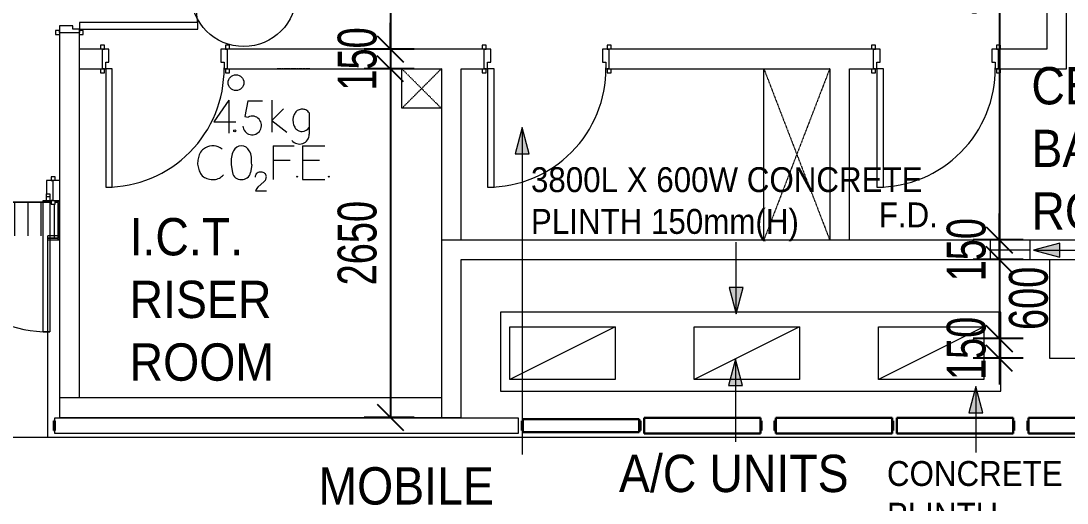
# Model space of a CAD drawing. Header units: millimetres. Extents: x 12827 to 178996, y -27589 to 73652.
# Drawn here: x 78545 to 86493, y 7207 to 10872 of the extents above; entities that cross this region are included whole.
import ezdxf

# ---------------------------------------------------------------- set-up
doc = ezdxf.new("R2010")
doc.units = ezdxf.units.MM
doc.linetypes.add('Car Lift Hidden', pattern=[1.6, 0.8, -0.8])
doc.linetypes.add('Dash', pattern=[6, 3, -3])
for name, color, linetype, lineweight in [('A-ANNO-DIMS', 211, 'Continuous', 5), ('A-ANNO-NOTE', 131, 'Continuous', 25), ('A-DETL', 90, 'Continuous', 9), ('A-DETL-GENF', 92, 'Continuous', 20), ('A-DETL-HDLN', 90, 'Dash', 9), ('A-DETL-THIN', 151, 'Continuous', 9), ('A-DOOR', 31, 'Continuous', 20), ('A-DOOR-FRAM', 31, 'Continuous', 30), ('A-FLOR', 192, 'Continuous', 9), ('A-GLAZ-CWMG', 51, 'Continuous', 20), ('A-WALL', 113, 'Continuous', 20), ('G-ANNO-TEXT', 231, 'Continuous', 5), ('Q-CASE', 31, 'Continuous', 20)]:
    doc.layers.add(name, color=color, linetype=linetype, lineweight=lineweight)
doc.styles.add('Arial_2', font='arial.ttf', dxfattribs={"width": 0.7, "height": 295.05988})
doc.styles.add('Swis721 BT', font='swiss.ttf', dxfattribs={"width": 0.9, "height": 189.214176})
doc.styles.add('Swis721 BT_1', font='swiss.ttf', dxfattribs={"width": 0.89, "height": 283.821263})
doc.styles.add('Swis721 BT_5', font='swiss.ttf', dxfattribs={"height": 1.135285})
doc.dimstyles.new('Linear_-_1_5mm_Arial', dxfattribs={"dimscale": 304.8, "dimtxt": 300, "dimasz": 0.656168, "dimexe": 0.656168, "dimexo": 0.0625, "dimgap": 0.328084, "dimtad": 1, "dimdec": 0, "dimzin": 0, "dimdsep": 46, "dimtxsty": 'Arial_2', "dimblk1": 'OBLIQUE', "dimblk2": 'OBLIQUE', "dimsah": 1, "dimcen": 0.09, "dimadec": 0, "dimazin": 0, "dimtfac": 1, "dimtdec": 4, "dimtix": 1, "dimtmove": 0, "dimatfit": 3, "dimfxl": 0.656168, "dimfxlon": 1, "dimtvp": 1, "dimtolj": 1, "dimtzin": 0, "dimarcsym": 2})
doc.dimstyles.new('Linear_-_1_5mm_Arial_1', dxfattribs={"dimscale": 304.8, "dimtxt": 300, "dimasz": 0.656168, "dimexe": 0.656168, "dimexo": 0.0625, "dimgap": 0.328084, "dimtad": 1, "dimdec": 0, "dimzin": 0, "dimdsep": 46, "dimtxsty": 'Arial_2', "dimblk1": 'OBLIQUE', "dimblk2": 'OBLIQUE', "dimsah": 1, "dimcen": 0.09, "dimadec": 0, "dimazin": 0, "dimtfac": 1, "dimtdec": 4, "dimtix": 1, "dimtmove": 2, "dimatfit": 3, "dimfxl": 0.656168, "dimfxlon": 1, "dimtvp": 1, "dimtolj": 1, "dimtzin": 0, "dimarcsym": 2})

# ---------------------------------------------------------------- blocks, each defined once
blk = doc.blocks.new('DLN-Double Door__X03_ - _M50y_2000 x 2200 _WH_-16954919-Copy of 1_F')
at = {"layer": 'A-DOOR', "lineweight": 15}
for p, q in [((-950, -75), (-1000, -75)), ((-1000, -75), (-1000, -1075)), ((-950, -1075), (-950, -75)), ((950, -75), (1000, -75)), ((950, -1075), (950, -75)), ((1000, -75), (1000, -1075)), ((-1000, -1075), (-950, -1075)), ((1000, -1075), (950, -1075))]:
    blk.add_line(p, q, dxfattribs=at)
for centre, start, end in [((-1000, -75), 270, 0.5), ((1000, -75), 179.5, 270)]:
    blk.add_arc(centre, 1000, start, end, dxfattribs=at)
at = {"layer": 'A-DOOR-FRAM', "lineweight": 15}
for p, q in [((-1010, 105), (-1040, 105)), ((-1040, 105), (-1040, 75)), ((-1010, 75), (-1010, 105)), ((1040, 105), (1010, 105)), ((1010, 105), (1010, 75)), ((1040, 75), (1040, 105)), ((-1025, 75), (-1010, 75)), ((-975, 75), (-1025, 75)), ((-975, -25), (-975, 75)), ((975, 75), (975, -25)), ((1025, 75), (975, 75)), ((1010, 75), (1025, 75)), ((-1040, -75), (-1040, -105)), ((-1010, -75), (-1025, -75)), ((-1025, -75), (-1000, -75)), ((-1010, -105), (-1010, -75)), ((-1000, -75), (-1000, -25)), ((-1000, -25), (-975, -25)), ((975, -25), (1000, -25)), ((1000, -25), (1000, -75)), ((1000, -75), (1025, -75)), ((1025, -75), (1010, -75)), ((1010, -75), (1010, -105)), ((1040, -105), (1040, -75)), ((-1040, -105), (-1010, -105)), ((1010, -105), (1040, -105))]:
    blk.add_line(p, q, dxfattribs=at)
blk = doc.blocks.new('DLN-Single Door__X01_ - _M05x_ 900 x 2000 _WH_-16935532-Copy of 1_F')
at = {"layer": 'A-DOOR', "lineweight": 15}
for p, q in [((-460, 105), (-490, 105)), ((-490, 105), (-490, 75)), ((-460, 75), (-460, 105)), ((490, 105), (460, 105)), ((460, 105), (460, 75)), ((490, 75), (490, 105)), ((-475, 75), (-460, 75)), ((460, 75), (475, 75)), ((-490, -75), (-490, -105)), ((-460, -75), (-475, -75)), ((-460, -105), (-460, -75)), ((-400, -75), (-450, -75)), ((-450, -75), (-450, -975)), ((-400, -975), (-400, -75)), ((475, -75), (460, -75)), ((460, -75), (460, -105)), ((490, -105), (490, -75)), ((-490, -105), (-460, -105)), ((460, -105), (490, -105)), ((-450, -975), (-400, -975))]:
    blk.add_line(p, q, dxfattribs=at)
blk.add_arc((-450, -75), 900, 270, 0.5, dxfattribs=at)
at = {"layer": 'A-DOOR-FRAM', "lineweight": 15}
for p, q in [((-425, 75), (-475, 75)), ((-425, -25), (-425, 75)), ((425, 75), (425, -25)), ((475, 75), (425, 75)), ((-475, -75), (-450, -75)), ((-450, -75), (-450, -25)), ((-450, -25), (-425, -25)), ((425, -25), (450, -25)), ((450, -25), (450, -75)), ((450, -75), (475, -75))]:
    blk.add_line(p, q, dxfattribs=at)
blk = doc.blocks.new('DLN-Single Door__X01_ - _M02_ 900 x 2450 _WH_-16935533-Copy of 1_F')
at = {"layer": 'A-DOOR', "lineweight": 15}
for p, q in [((-460, 105), (-490, 105)), ((-490, 105), (-490, 75)), ((-460, 75), (-460, 105)), ((490, 105), (460, 105)), ((460, 105), (460, 75)), ((490, 75), (490, 105)), ((-475, 75), (-460, 75)), ((460, 75), (475, 75)), ((-490, -75), (-490, -105)), ((-460, -75), (-475, -75)), ((-460, -105), (-460, -75)), ((-400, -75), (-450, -75)), ((-450, -75), (-450, -975)), ((-400, -975), (-400, -75)), ((475, -75), (460, -75)), ((460, -75), (460, -105)), ((490, -105), (490, -75)), ((-490, -105), (-460, -105)), ((460, -105), (490, -105)), ((-450, -975), (-400, -975))]:
    blk.add_line(p, q, dxfattribs=at)
blk.add_arc((-450, -75), 900, 270, 0.5, dxfattribs=at)
at = {"layer": 'A-DOOR-FRAM', "lineweight": 15}
for p, q in [((-425, 75), (-475, 75)), ((-425, -25), (-425, 75)), ((425, 75), (425, -25)), ((475, 75), (425, 75)), ((-475, -75), (-450, -75)), ((-450, -75), (-450, -25)), ((-450, -25), (-425, -25)), ((425, -25), (450, -25)), ((450, -25), (450, -75)), ((450, -75), (475, -75))]:
    blk.add_line(p, q, dxfattribs=at)
blk = doc.blocks.new('DLN-Surface Channel-S1 - 300x150 _WD_-5123930-Copy of 1_F')
at = {"layer": 'Q-CASE', "lineweight": 9}
h = blk.add_hatch(dxfattribs=at)
h.set_pattern_fill('FP_6', color=256, style=0, pattern_type=2)
h.set_pattern_definition([(270, (0, 609.6), (100, 6e-15), [])])
h.paths.add_polyline_path([(1065, -135), (1065, 135), (1040, 135), (1040, 120), (1010, 120), (1010, 135), (-1010, 135), (-1010, 120), (-1040, 120), (-1040, 135), (-1065, 135), (-1065, -135), (-985, -135), (-985, -120), (985, -120), (985, -135)], flags=0)
at = {"layer": 'Q-CASE'}
for p, q in [((-1065, 150), (-1065, -150)), ((-1065, 140), (-1065, 150)), ((-1065, 140), (-1040, 140)), ((-1065, -135), (-1065, 135)), ((-1040, 135), (-1065, 135)), ((-1010, 140), (1010, 140)), ((1010, 135), (-1010, 135)), ((-1000, 150), (-975, 150)), ((975, 150), (1000, 150)), ((1040, 140), (1065, 140)), ((1065, 135), (1040, 135)), ((1065, -150), (1065, 150)), ((1065, 150), (1065, 140)), ((1065, 135), (1065, -135)), ((-1075, -150), (-1065, -150)), ((-1065, -135), (-985, -135)), ((-1065, -150), (-1065, -140)), ((-985, -140), (-1065, -140)), ((-1065, -150), (-985, -150)), ((985, -135), (1065, -135)), ((1065, -140), (985, -140)), ((985, -150), (1065, -150)), ((1065, -140), (1065, -150)), ((1065, -150), (1075, -150))]:
    blk.add_line(p, q, dxfattribs=at)
blk = doc.blocks.new('Rectangular Mullion - DLN_8 x 75mm _WD_-5194560-Copy of 1_F')
at = {"layer": 'A-GLAZ-CWMG', "lineweight": 30}
for p, q in [((0, 37.5), (-8, 37.5)), ((-8, 37.5), (-8, -37.5)), ((0, 37.5), (0, -37.5)), ((-8, -37.5), (0, -37.5))]:
    blk.add_line(p, q, dxfattribs=at)
blk = doc.blocks.new('Rectangular Mullion - DLN_40 x 120mm _WD_-16830536-Copy of 1_F')
at = {"layer": 'A-GLAZ-CWMG'}
for p, q in [((78802.3, 7832.5), (78802.3, 7855)), ((78802.3, 7855), (82323.3, 7855)), ((82323.3, 7855), (82323.3, 7735)), ((78802.3, 7735), (78802.3, 7757.5)), ((82323.3, 7735), (78802.3, 7735))]:
    blk.add_line(p, q, dxfattribs=at)
blk = doc.blocks.new('Rectangular Mullion - DLN_40 x 100mm _WD_-11780857-Copy of 1_F')
at = {"layer": 'A-GLAZ-CWMG', "lineweight": 30}
for p, q in [((82359.3, 7845), (82359.3, 7745)), ((82359.3, 7845), (83243.3, 7845)), ((83243.3, 7745), (83243.3, 7845)), ((82359.3, 7745), (83243.3, 7745))]:
    blk.add_line(p, q, dxfattribs=at)
blk = doc.blocks.new('Rectangular Mullion - DLN_8 x 75mm _WD_-5153721-Copy of 1_F')
at = {"layer": 'A-GLAZ-CWMG', "lineweight": 30}
for p, q in [((0, 37.5), (-8, 37.5)), ((-8, 37.5), (-8, -37.5)), ((0, 37.5), (0, -37.5)), ((-8, -37.5), (0, -37.5))]:
    blk.add_line(p, q, dxfattribs=at)
blk = doc.blocks.new('Rectangular Mullion - DLN_8 x 75mm _WD_-5153724-Copy of 1_F')
at = {"layer": 'A-GLAZ-CWMG', "lineweight": 30}
for p, q in [((0, 37.5), (-8, 37.5)), ((-8, 37.5), (-8, -37.5)), ((0, 37.5), (0, -37.5)), ((-8, -37.5), (0, -37.5))]:
    blk.add_line(p, q, dxfattribs=at)
blk = doc.blocks.new('Rectangular Mullion - DLN_40 x 120mm _WD_-12433719-Copy of 1_F')
at = {"layer": 'A-GLAZ-CWMG', "lineweight": 30}
for p, q in [((83279.3, 7855), (83279.3, 7735)), ((83279.3, 7855), (84163.3, 7855)), ((84163.3, 7735), (84163.3, 7855)), ((83279.3, 7735), (84163.3, 7735))]:
    blk.add_line(p, q, dxfattribs=at)
blk = doc.blocks.new('DLN_2D- CO2F_E - COFE-19082815-Copy of 1_F')
at = {"layer": 'A-DETL-GENF'}
for p, q in [((-195.2, -140.8), (-309.6, -304.2)), ((-195.2, -140.8), (-195.2, -390.1)), ((-50.3, -144.3), (-73.4, -263.1)), ((-50.3, -144.3), (61.4, -144.3)), ((132.6, -139.5), (132.6, -383.7)), ((132.6, -295.3), (220.8, -207.1)), ((416, -237.4), (416, -399.6)), ((-309.6, -304.2), (-140.9, -304.2)), ((-73.4, -263.1), (-47.2, -268.2)), ((132.6, -295.3), (245.8, -383.7)), ((141.1, -487.8), (301.1, -487.8)), ((141.1, -487.8), (141.1, -742.6)), ((364.3, -487.8), (534.3, -487.8)), ((364.3, -487.8), (364.3, -742.6)), ((-177.2, -631.4), (-167.8, -690.6)), ((-21.1, -631.4), (-30.5, -690.6)), ((141.1, -596.9), (271.1, -596.9)), ((364.3, -596.9), (494.3, -596.9)), ((29.5, -798.2), (71.3, -761.1)), ((364.3, -742.6), (534.3, -742.6)), ((8.8, -828.4), (92.5, -828.4))]:
    blk.add_line(p, q, dxfattribs=at)
for centre, radius in [((-140, -6.8), 60), ((-150.1, -373.6), 7.48), ((324.9, -721.5), 3), ((565.2, -721.5), 3)]:
    blk.add_circle(centre, radius, dxfattribs=at)
for centre, radius, start, end in [((407, -299.8), 116.4, 146.78096, 161.21904), ((361, -269.7), 61.4, 118.48629, 146.78096), ((361, -269.7), 61.4, 87.51371, 118.48629), ((360.5, -281.4), 73.2, 66.48629, 87.51371), ((366.8, -267), 57.4, 31.04971, 66.48629), ((-17.1, -332.2), 70.7, 183.80464, 115.19545), ((372.9, -288.2), 80.3, 161.21904, 180.78096), ((475.1, -286.8), 182.6, 180.78096, 189.21904), ((379, -302.4), 85.2, 189.21904, 210.78096), ((361.1, -313.1), 64.4, 210.78096, 239.21904), ((361.1, -313.1), 64.4, 239.21904, 271.05494), ((361.1, -313.1), 64.4, 271.05494, 328.58528), ((342.2, -399.6), 73.8, 218.39588, 0), ((-325.8, -591.2), 100.5, 139.33925, 165.24102), ((-325.8, -591.2), 100.5, 117.37935, 139.33925), ((-312.2, -621.3), 133.5, 87.65446, 116.60469), ((-310.8, -586.7), 98.9, 49.34871, 87.65446), ((-75.9, -579.7), 99.2, 146.40311, 175.59689), ((-101.2, -550.5), 62.8, 88.11543, 155.88457), ((-97.1, -550.5), 62.8, 24.11543, 91.88457), ((-122.4, -579.7), 99.2, 4.40311, 33.59689), ((-320, -619.4), 111.7, 173.06555, 194.73669), ((-131.1, -644), 302.2, 164.9644, 172.75573), ((654.9, -636), 832.2, 175.59689, 179.68031), ((-853.2, -636), 832.2, 0.31969, 4.40311), ((-31.8, -540.3), 410.6, 195.18247, 200.77345), ((-344.1, -659), 76.5, 200.57876, 234.83568), ((-312.2, -643.5), 99.8, 297.09208, 320.30909), ((-106.5, -680.9), 62.1, 189, 276.80189), ((-91.8, -680.9), 62.1, 263.19811, 351), ((44, -726), 39.4, 141.01687, 178.98313), ((44, -726), 39.4, 112.86606, 141.01687), ((44, -726), 39.4, 90.38089, 112.86606), ((50.1, -730.1), 44, 77.71764, 98.28236), ((49.2, -734.4), 48.4, 58.28236, 77.71764), ((59.1, -718.4), 29.6, 35.71764, 58.28236), ((48.1, -726.3), 43.1, 18.28236, 35.71764), ((62.5, -721.5), 28, 357.71764, 18.28236), ((-320.4, -623.5), 119.2, 235.33778, 254.66222), ((-315, -602.8), 140.6, 254.7908, 273.2092), ((-312.2, -643.5), 99.8, 272.90792, 297.09208), ((12.3, -699.9), 84.9, 313.95514, 330.04486), ((-22.2, -698.1), 116.8, 337.7231, 342.2769), ((60.8, -724.6), 29.7, 342.2769, 3.7231), ((135.2, -889.5), 140.4, 145.81368, 154.18632), ((85.5, -855.7), 80.3, 134.18632, 145.81368)]:
    blk.add_arc(centre, radius, start, end, dxfattribs=at)
blk = doc.blocks.new('_Oblique')
at = {"color": 0, "linetype": 'ByBlock', "lineweight": -2}
blk.add_line((-0.5, -0.5), (0.5, 0.5), dxfattribs=at)
blk = doc.blocks.new('DIMBLOCK126-Copy of 1_F')
at = {"layer": 'A-ANNO-DIMS', "color": 0, "lineweight": -2, "transparency": 16777216}
for p, q in [((81532.7, 11859.2), (81151.8, 11859.2)), ((81351.8, 11859.2), (81351.8, 10657.5)), ((81532.7, 10657.5), (81151.8, 10657.5))]:
    blk.add_line(p, q, dxfattribs=at)
at = {"layer": 'Defpoints', "color": 0, "transparency": 16777216}
for p in [(81551.8, 11859.2), (81351.8, 10657.5), (81551.8, 10657.5)]:
    blk.add_point(p, dxfattribs=at)
at = {"layer": 'A-ANNO-DIMS', "color": 0, "lineweight": -2, "transparency": 16777216, "xscale": 200, "yscale": 200, "zscale": 200}
for p, rotation in [((81351.8, 11859.2), 90), ((81351.8, 10657.5), 270)]:
    blk.add_blockref('_Oblique', p, dxfattribs=dict(at, rotation=rotation))
at = {"layer": 'A-ANNO-DIMS', "color": 0, "transparency": 16777216, "insert": (81101.1, 11258.3), "char_height": 295.06, "width": 753.231, "attachment_point": 5, "rotation": 90, "style": 'Arial_2'}
blk.add_mtext('\\A1;1202', dxfattribs=at)
blk = doc.blocks.new('DIMBLOCK127-Copy of 1_F')
at = {"layer": 'A-ANNO-DIMS', "color": 0, "lineweight": -2, "transparency": 16777216}
for p, q in [((81351.8, 10657.5), (81351.8, 10857.5)), ((81532.7, 10657.5), (81151.8, 10657.5)), ((81351.8, 10657.5), (81351.8, 10507.5)), ((81532.7, 10507.5), (81151.8, 10507.5)), ((81351.8, 10507.5), (81351.8, 10307.5))]:
    blk.add_line(p, q, dxfattribs=at)
at = {"layer": 'Defpoints', "color": 0, "transparency": 16777216}
for p in [(81551.8, 10657.5), (81351.8, 10507.5), (81551.8, 10507.5)]:
    blk.add_point(p, dxfattribs=at)
at = {"layer": 'A-ANNO-DIMS', "color": 0, "lineweight": -2, "transparency": 16777216, "xscale": 200, "yscale": 200, "zscale": 200}
for p, rotation in [((81351.8, 10657.5), 270), ((81351.8, 10507.5), 90)]:
    blk.add_blockref('_Oblique', p, dxfattribs=dict(at, rotation=rotation))
at = {"layer": 'A-ANNO-DIMS', "color": 0, "transparency": 16777216, "insert": (81101.1, 10582.5), "char_height": 295.06, "width": 564.923, "attachment_point": 5, "rotation": 90, "style": 'Arial_2'}
blk.add_mtext('\\A1;150', dxfattribs=at)
blk = doc.blocks.new('DIMBLOCK128-Copy of 1_F')
at = {"layer": 'A-ANNO-DIMS', "color": 0, "lineweight": -2, "transparency": 16777216}
for p, q in [((81532.7, 10507.5), (81151.8, 10507.5)), ((81351.8, 10507.5), (81351.8, 7857.5)), ((81532.7, 7857.5), (81151.8, 7857.5))]:
    blk.add_line(p, q, dxfattribs=at)
at = {"layer": 'Defpoints', "color": 0, "transparency": 16777216}
for p in [(81551.8, 10507.5), (81351.8, 7857.5), (81551.8, 7857.5)]:
    blk.add_point(p, dxfattribs=at)
at = {"layer": 'A-ANNO-DIMS', "color": 0, "lineweight": -2, "transparency": 16777216, "xscale": 200, "yscale": 200, "zscale": 200}
for p, rotation in [((81351.8, 10507.5), 90), ((81351.8, 7857.5), 270)]:
    blk.add_blockref('_Oblique', p, dxfattribs=dict(at, rotation=rotation))
at = {"layer": 'A-ANNO-DIMS', "color": 0, "transparency": 16777216, "insert": (81101.1, 9182.5), "char_height": 295.06, "width": 753.231, "attachment_point": 5, "rotation": 90, "style": 'Arial_2'}
blk.add_mtext('\\A1;2650', dxfattribs=at)
blk = doc.blocks.new('DIMBLOCK143-Copy of 1_F')
at = {"layer": 'A-ANNO-DIMS', "color": 0, "lineweight": -2, "transparency": 16777216}
for p, q in [((86159.5, 13274.2), (85778.5, 13274.2)), ((85978.5, 13274.2), (85978.5, 9207.5)), ((86159.5, 9207.5), (85778.5, 9207.5))]:
    blk.add_line(p, q, dxfattribs=at)
at = {"layer": 'Defpoints', "color": 0, "transparency": 16777216}
for p in [(86178.5, 13274.2), (85978.5, 9207.5), (86178.5, 9207.5)]:
    blk.add_point(p, dxfattribs=at)
at = {"layer": 'A-ANNO-DIMS', "color": 0, "lineweight": -2, "transparency": 16777216, "xscale": 200, "yscale": 200, "zscale": 200}
for p, rotation in [((85978.5, 13274.2), 90), ((85978.5, 9207.5), 270)]:
    blk.add_blockref('_Oblique', p, dxfattribs=dict(at, rotation=rotation))
at = {"layer": 'A-ANNO-DIMS', "color": 0, "transparency": 16777216, "insert": (85727.9, 11240.8), "char_height": 295.06, "width": 753.231, "attachment_point": 5, "rotation": 90, "style": 'Arial_2'}
blk.add_mtext('\\A1;4067', dxfattribs=at)
blk = doc.blocks.new('DIMBLOCK144-Copy of 1_F')
at = {"layer": 'A-ANNO-DIMS', "color": 0, "lineweight": -2, "transparency": 16777216}
for p, q in [((85978.5, 9207.5), (85978.5, 9407.5)), ((86159.5, 9207.5), (85778.5, 9207.5)), ((85978.5, 9207.5), (85978.5, 9057.5)), ((86159.5, 9057.5), (85778.5, 9057.5)), ((85978.5, 9057.5), (85978.5, 8857.5))]:
    blk.add_line(p, q, dxfattribs=at)
at = {"layer": 'Defpoints', "color": 0, "transparency": 16777216}
for p in [(86178.5, 9207.5), (85978.5, 9057.5), (86178.5, 9057.5)]:
    blk.add_point(p, dxfattribs=at)
at = {"layer": 'A-ANNO-DIMS', "color": 0, "lineweight": -2, "transparency": 16777216, "xscale": 200, "yscale": 200, "zscale": 200}
for p, rotation in [((85978.5, 9207.5), 270), ((85978.5, 9057.5), 90)]:
    blk.add_blockref('_Oblique', p, dxfattribs=dict(at, rotation=rotation))
at = {"layer": 'A-ANNO-DIMS', "color": 0, "transparency": 16777216, "insert": (85727.9, 9132.5), "char_height": 295.06, "width": 564.923, "attachment_point": 5, "rotation": 90, "style": 'Arial_2'}
blk.add_mtext('\\A1;150', dxfattribs=at)
blk = doc.blocks.new('DIMBLOCK145-Copy of 1_F')
at = {"layer": 'A-ANNO-DIMS', "color": 0, "lineweight": -2, "transparency": 16777216}
for p, q in [((85978.5, 9057.5), (85978.5, 9257.5)), ((86159.5, 9057.5), (85778.5, 9057.5)), ((85978.5, 9057.5), (85978.5, 8457.5)), ((86159.5, 8457.5), (85778.5, 8457.5)), ((85978.5, 8457.5), (85978.5, 8257.5))]:
    blk.add_line(p, q, dxfattribs=at)
at = {"layer": 'Defpoints', "color": 0, "transparency": 16777216}
for p in [(86178.5, 9057.5), (85978.5, 8457.5), (86178.5, 8457.5)]:
    blk.add_point(p, dxfattribs=at)
at = {"layer": 'A-ANNO-DIMS', "color": 0, "lineweight": -2, "transparency": 16777216, "xscale": 200, "yscale": 200, "zscale": 200}
for p, rotation in [((85978.5, 9057.5), 270), ((85978.5, 8457.5), 90)]:
    blk.add_blockref('_Oblique', p, dxfattribs=dict(at, rotation=rotation))
at = {"layer": 'A-ANNO-DIMS', "color": 0, "transparency": 16777216, "insert": (86051.4, 8522.1), "char_height": 295.06, "width": 564.923, "attachment_point": 1, "rotation": 90, "line_spacing_factor": 0.938532, "style": 'Arial_2'}
blk.add_mtext('\\A1;600', dxfattribs=at)
blk = doc.blocks.new('DIMBLOCK146-Copy of 1_F')
at = {"layer": 'A-ANNO-DIMS', "color": 0, "lineweight": -2, "transparency": 16777216}
for p, q in [((85978.5, 8457.5), (85978.5, 8657.5)), ((86159.5, 8457.5), (85778.5, 8457.5)), ((85978.5, 8457.5), (85978.5, 8307.5)), ((86159.5, 8307.5), (85778.5, 8307.5)), ((85978.5, 8307.5), (85978.5, 8107.5))]:
    blk.add_line(p, q, dxfattribs=at)
at = {"layer": 'Defpoints', "color": 0, "transparency": 16777216}
for p in [(86178.5, 8457.5), (85978.5, 8307.5), (86178.5, 8307.5)]:
    blk.add_point(p, dxfattribs=at)
at = {"layer": 'A-ANNO-DIMS', "color": 0, "lineweight": -2, "transparency": 16777216, "xscale": 200, "yscale": 200, "zscale": 200}
for p, rotation in [((85978.5, 8457.5), 270), ((85978.5, 8307.5), 90)]:
    blk.add_blockref('_Oblique', p, dxfattribs=dict(at, rotation=rotation))
at = {"layer": 'A-ANNO-DIMS', "color": 0, "transparency": 16777216, "insert": (85727.9, 8382.5), "char_height": 295.06, "width": 564.923, "attachment_point": 5, "rotation": 90, "style": 'Arial_2'}
blk.add_mtext('\\A1;150', dxfattribs=at)
blk = doc.blocks.new('GBP_Door Mark - 2 x 1_3_R_T_ Border _EM_ON_-18777231-Copy of 1_F')
at = {"layer": 'A-ANNO-NOTE', "lineweight": 5}
blk.add_circle((-31.356, 27.261), 2, dxfattribs=at)
at = {"layer": 'A-ANNO-NOTE', "lineweight": 5, "insert": (-30.02, 29.767), "char_height": 1.1353, "width": 2.7792, "attachment_point": 1, "line_spacing_factor": 1.00667, "style": 'Swis721 BT_5'}
blk.add_mtext('EM', dxfattribs=at)

msp = doc.modelspace()

# ---------------------------------------------------------------- hatches: boundary and pattern name
at = {"layer": 'G-ANNO-TEXT'}
for points in [[(82353.41147, 10061.09419), (82299.82163, 9861.09419), (82407.0013, 9861.09419)], [(86238.40395, 9129.08751), (86438.40395, 9075.49767), (86438.40395, 9182.67735)], [(83978.56644, 8645.68629), (84032.15628, 8845.68629), (83924.97661, 8845.68629)], [(83973.4572, 8300.22183), (83919.86737, 8100.22183), (84027.04704, 8100.22183)], [(85798.9941, 8092.4761), (85745.40426, 7892.4761), (85852.58393, 7892.4761)]]:
    msp.add_hatch(color=130, dxfattribs=at).paths.add_polyline_path(points, flags=0)

# ---------------------------------------------------------------- linework, layer by layer
at = {"layer": 'A-DETL', "linetype": 'Car Lift Hidden'}
for p, q in [((81439.29297, 10507.48545), (81739.29296, 10207.48546)), ((81739.29296, 10507.48545), (81439.29297, 10207.48546)), ((84189.29296, 10507.48545), (84689.29296, 9207.48545)), ((84689.29296, 10507.48545), (84189.29296, 9207.48545))]:
    msp.add_line(p, q, dxfattribs=at)
at = {"layer": 'A-DETL-HDLN'}
msp.add_line((80739.29296, 10507.48545), (80491.44451, 10507.48545), dxfattribs=at)
at = {"layer": 'A-DETL-THIN'}
for p, q in [((85909.29296, 9207.48546), (85909.29296, 9057.48546)), ((86209.29296, 9207.48546), (86209.29296, 9057.48546)), ((85909.29296, 9132.48546), (86209.29296, 9132.48546)), ((82259.96223, 8545.91753), (83059.96223, 8545.91753)), ((82259.96223, 8145.91753), (82259.96223, 8545.91753)), ((83059.96223, 8545.91753), (82259.96223, 8145.91753)), ((83059.96223, 8545.91753), (83059.96223, 8145.91753)), ((83659.96223, 8545.91753), (84459.96223, 8545.91753)), ((83659.96223, 8145.91753), (83659.96223, 8545.91753)), ((84459.96223, 8545.91753), (83659.96223, 8145.91753)), ((84459.96223, 8545.91753), (84459.96223, 8145.91753)), ((85059.96223, 8545.91753), (85859.96223, 8545.91753)), ((85059.96223, 8145.91753), (85059.96223, 8545.91753)), ((85859.96223, 8545.91753), (85059.96223, 8145.91753)), ((85859.96223, 8545.91753), (85859.96223, 8145.91753)), ((83059.96223, 8145.91753), (82259.96223, 8145.91753)), ((84459.96223, 8145.91753), (83659.96223, 8145.91753)), ((85859.96223, 8145.91753), (85059.96223, 8145.91753))]:
    msp.add_line(p, q, dxfattribs=at)
at = {"layer": 'A-FLOR'}
for p, q in [((81439.29296, 10207.48546), (81439.29296, 10507.48546)), ((84189.29296, 9207.48546), (84189.29296, 10507.48545)), ((81739.29296, 10207.48546), (81439.29296, 10207.48546)), ((78739.29296, 9507.48546), (78739.29296, 9557.48546)), ((78739.29296, 9537.48546), (78764.29296, 9537.48546)), ((78749.29296, 7707.48546), (78749.29296, 9237.48546)), ((78839.29296, 9237.48546), (78749.29296, 9237.48546)), ((85989.29296, 8657.48549), (82189.29296, 8657.48549)), ((82189.29296, 8657.48549), (82189.29296, 8057.48549)), ((85989.29296, 8057.48549), (85989.29296, 8657.48549)), ((82189.29296, 8057.48549), (85989.29296, 8057.48549)), ((76689.29297, 7707.48546), (88031.29296, 7707.48546))]:
    msp.add_line(p, q, dxfattribs=at)
at = {"layer": 'A-WALL'}
for p, q in [((86489.29296, 10507.48546), (86489.29296, 13274.15213)), ((86339.29296, 12324.15213), (86339.29296, 10657.48546)), ((78839.29296, 10784.15213), (78989.29296, 10784.15213)), ((78839.29296, 10784.15213), (78839.29296, 7857.48549)), ((78989.29296, 8007.48549), (78989.29296, 10784.15213)), ((79164.29297, 10657.48546), (78989.29296, 10657.48546)), ((79164.29297, 10507.48546), (79164.29297, 10657.48546)), ((82064.29296, 10657.48546), (80114.29297, 10657.48546)), ((80114.29297, 10507.48546), (80114.29297, 10657.48546)), ((82064.29296, 10507.48546), (82064.29296, 10657.48546)), ((85022.29296, 10657.48546), (83014.29296, 10657.48546)), ((83014.29296, 10507.48546), (83014.29296, 10657.48546)), ((85022.29296, 10507.48546), (85022.29296, 10657.48546)), ((86339.29296, 10657.48546), (85972.29296, 10657.48546)), ((85972.29296, 10507.48546), (85972.29296, 10657.48546)), ((78989.29296, 10507.48546), (79164.29297, 10507.48546)), ((80114.29297, 10507.48546), (81739.29296, 10507.48546)), ((81739.29296, 10507.48546), (81739.29296, 7857.48549)), ((81889.29296, 10507.48546), (82064.29296, 10507.48546)), ((81889.29296, 9207.48546), (81889.29296, 10507.48546)), ((83014.29296, 10507.48546), (84689.29296, 10507.48546)), ((84689.29296, 10507.48546), (84689.29296, 9207.48546)), ((84839.29296, 10507.48546), (85022.29296, 10507.48546)), ((84839.29296, 9207.48546), (84839.29296, 10507.48546)), ((85972.29296, 10507.48546), (86489.29296, 10507.48546)), ((78839.29296, 9657.48546), (78789.29296, 9657.48546)), ((78789.29296, 9507.48546), (78789.29296, 9657.48546)), ((78789.29296, 9507.48546), (78839.29296, 9507.48546)), ((81739.29296, 9207.48546), (88639.29296, 9207.48546)), ((81889.29296, 9057.48546), (88639.29296, 9057.48546)), ((81889.29296, 7857.48549), (81889.29296, 9057.48546)), ((86359.29296, 9057.48546), (86359.29296, 8307.48549)), ((86359.29296, 8307.48549), (88039.29296, 8307.48549)), ((81739.29296, 8007.48549), (78839.29296, 8007.48549)), ((78839.29296, 7857.48549), (81889.29296, 7857.48549))]:
    msp.add_line(p, q, dxfattribs=at)
at = {"layer": 'G-ANNO-TEXT', "color": 130}
for p, q in [((82353.41147, 10061.09419), (82299.82163, 9861.09419)), ((82407.0013, 9861.09419), (82353.41147, 10061.09419)), ((82353.41147, 10061.09419), (82353.41147, 7576.43038)), ((82299.82163, 9861.09419), (82407.0013, 9861.09419)), ((83978.56644, 8645.68629), (83978.56644, 9189.5255)), ((86438.40395, 9182.67735), (86238.40395, 9129.08751)), ((86438.40395, 9075.49767), (86438.40395, 9182.67735)), ((86238.40395, 9129.08751), (86438.40395, 9075.49767)), ((86238.40395, 9129.08751), (89494.88102, 9129.08751)), ((84032.15628, 8845.68629), (83924.97661, 8845.68629)), ((83924.97661, 8845.68629), (83978.56644, 8645.68629)), ((83978.56644, 8645.68629), (84032.15628, 8845.68629)), ((83973.4572, 8300.22183), (83919.86737, 8100.22183)), ((84027.04704, 8100.22183), (83973.4572, 8300.22183)), ((83973.4572, 8300.22183), (83973.4572, 7671.11782)), ((83919.86737, 8100.22183), (84027.04704, 8100.22183)), ((85798.9941, 8092.4761), (85745.40426, 7892.4761)), ((85852.58393, 7892.4761), (85798.9941, 8092.4761)), ((85798.9941, 8092.4761), (85798.9941, 7590.97127)), ((85745.40426, 7892.4761), (85852.58393, 7892.4761))]:
    msp.add_line(p, q, dxfattribs=at)

# ---------------------------------------------------------------- block references
at = {"layer": 'A-ANNO-NOTE', "lineweight": 5, "xscale": 200, "yscale": 200, "zscale": 200}
msp.add_blockref('GBP_Door Mark - 2 x 1_3_R_T_ Border _EM_ON_-18777231-Copy of 1_F', (86509.3886, 5624.97893), dxfattribs=at)
at = {"layer": 'A-DETL-GENF'}
msp.add_blockref('DLN_2D- CO2F_E - COFE-19082815-Copy of 1_F', (80319.42736, 10409.31319), dxfattribs=at)
at = {"layer": 'A-DOOR', "lineweight": 15, "rotation": 90.00000000000001}
msp.add_blockref('DLN-Single Door__X01_ - _M05x_ 900 x 2000 _WH_-16935532-Copy of 1_F', (78914.29296, 11259.15213), dxfattribs=at)
at = {"layer": 'A-DOOR', "lineweight": 15}
for name, p in [('DLN-Single Door__X01_ - _M02_ 900 x 2450 _WH_-16935533-Copy of 1_F', (79639.29297, 10582.48546)), ('DLN-Single Door__X01_ - _M02_ 900 x 2450 _WH_-16935533-Copy of 1_F', (82539.29296, 10582.48546)), ('DLN-Single Door__X01_ - _M02_ 900 x 2450 _WH_-16935533-Copy of 1_F', (85497.29296, 10582.48546)), ('DLN-Double Door__X03_ - _M50y_2000 x 2200 _WH_-16954919-Copy of 1_F', (77764.29296, 9582.48546))]:
    msp.add_blockref(name, p, dxfattribs=at)
at = {"layer": 'A-GLAZ-CWMG', "lineweight": 30, "extrusion": (0, 0, -1)}
for name, p in [('Rectangular Mullion - DLN_8 x 75mm _WD_-5194560-Copy of 1_F', (-78794.29296, 7794.98546)), ('Rectangular Mullion - DLN_8 x 75mm _WD_-5153721-Copy of 1_F', (-82351.2927, 7794.98547)), ('Rectangular Mullion - DLN_8 x 75mm _WD_-5153721-Copy of 1_F', (-84271.29293, 7794.98547)), ('Rectangular Mullion - DLN_8 x 75mm _WD_-5153721-Copy of 1_F', (-86191.29293, 7794.98547))]:
    msp.add_blockref(name, p, dxfattribs=at)
at = {"layer": 'A-GLAZ-CWMG'}
for name, p in [('Rectangular Mullion - DLN_40 x 120mm _WD_-16830536-Copy of 1_F', (0, 0)), ('Rectangular Mullion - DLN_8 x 75mm _WD_-5153724-Copy of 1_F', (83251.29296, 7794.98547)), ('Rectangular Mullion - DLN_8 x 75mm _WD_-5153724-Copy of 1_F', (84171.29293, 7794.98547)), ('Rectangular Mullion - DLN_8 x 75mm _WD_-5153724-Copy of 1_F', (85171.29293, 7794.98547)), ('Rectangular Mullion - DLN_8 x 75mm _WD_-5153724-Copy of 1_F', (86091.29293, 7794.98547))]:
    msp.add_blockref(name, p, dxfattribs=at)
at = {"layer": 'A-GLAZ-CWMG', "lineweight": 30}
for name, p in [('Rectangular Mullion - DLN_40 x 100mm _WD_-11780857-Copy of 1_F', (0, 0)), ('Rectangular Mullion - DLN_40 x 120mm _WD_-12433719-Copy of 1_F', (0, 0)), ('Rectangular Mullion - DLN_40 x 120mm _WD_-12433719-Copy of 1_F', (1000, 0)), ('Rectangular Mullion - DLN_40 x 120mm _WD_-12433719-Copy of 1_F', (1920, 0)), ('Rectangular Mullion - DLN_40 x 120mm _WD_-12433719-Copy of 1_F', (2920, 0))]:
    msp.add_blockref(name, p, dxfattribs=at)
at = {"layer": 'Q-CASE'}
msp.add_blockref('DLN-Surface Channel-S1 - 300x150 _WD_-5123930-Copy of 1_F', (77764.29296, 9357.48546), dxfattribs=at)

# ---------------------------------------------------------------- texts
at = {"layer": 'G-ANNO-TEXT', "color": 7, "attachment_point": 1, "line_spacing_factor": 1.00667}
for s, insert, char_height, width, style in [('CENTRAL\\PBATTERY\\PROOM', (86221.68485, 10520.96581), 283.821263, 1875.6, 'Swis721 BT_1'), ('3800L X 600W CONCRETE\\PPLINTH 150mm(H)', (82419.99555, 9759.69205), 189.2141757, 3465.6, 'Swis721 BT'), ('F.D.', (85062.31753, 9491.78303), 189.214176, 525.6, 'Swis721 BT'), ('I.C.T.\\PRISER\\PROOM', (79370.62199, 9373.17656), 283.821263, 1274.4, 'Swis721 BT_1'), ('A/C UNITS\\P', (83088.55795, 7573.9867), 283.821263, 2026.8, 'Swis721 BT_1'), ('MOBILE\\PCOMMUNICATION\\PRISER ROOM\\P', (80805.14582, 7479.29926), 283.8212635, 3571.2, 'Swis721 BT_1'), ('CONCRETE\\PPLINTH\\P150mm (H)', (85124.34897, 7526.21719), 189.214176, 1552.8, 'Swis721 BT')]:
    msp.add_mtext(s, dxfattribs=dict(at, insert=insert, char_height=char_height, width=width, style=style))

# ---------------------------------------------------------------- dimensions: what is measured, and where the dimension line sits
at = {"layer": 'A-ANNO-DIMS'}
for base, p1, p2, override, picture, middle in [((85978.5256, 9207.48546), (86178.5256, 13274.15213), (86178.5256, 9207.48546), {"dimpost": '<>', "dimfxl": 4066.666667}, 'DIMBLOCK143-Copy of 1_F', (85727.876, 11240.81879)), ((81351.79944, 10657.48546), (81551.79944, 11859.15213), (81551.79944, 10657.48546), {"dimpost": '<>', "dimfxl": 1201.666667}, 'DIMBLOCK126-Copy of 1_F', (81101.14983, 11258.31879)), ((81351.79944, 10507.48546), (81551.79944, 10657.48546), (81551.79944, 10507.48546), {"dimpost": '<>', "dimfxl": 150}, 'DIMBLOCK127-Copy of 1_F', (81101.14983, 10582.48546)), ((81351.79944, 7857.48549), (81551.79944, 10507.48546), (81551.79944, 7857.48549), {"dimpost": '<>', "dimfxl": 2649.999972}, 'DIMBLOCK128-Copy of 1_F', (81101.14983, 9182.48547)), ((85978.5256, 9057.48546), (86178.5256, 9207.48546), (86178.5256, 9057.48546), {"dimpost": '<>', "dimfxl": 150}, 'DIMBLOCK144-Copy of 1_F', (85727.876, 9132.48546)), ((85978.5256, 8307.48549), (86178.5256, 8457.48549), (86178.5256, 8307.48549), {"dimpost": '<>', "dimfxl": 150}, 'DIMBLOCK146-Copy of 1_F', (85727.876, 8382.48549))]:
    dim = msp.add_linear_dim(base=base, p1=p1, p2=p2, angle=90, dimstyle='Linear_-_1_5mm_Arial', override=override, dxfattribs=at)
    dim.commit()
    dim.dimension.update_dxf_attribs({"geometry": picture, "text_midpoint": middle})
dim = msp.add_linear_dim(base=(85978.5256, 8457.48549), p1=(86178.5256, 9057.48546), p2=(86178.5256, 8457.48549), angle=90, dimstyle='Linear_-_1_5mm_Arial_1', override={"dimpost": '<>', "dimfxl": 599.999972}, dxfattribs=at)
dim.commit()
dim.dimension.update_dxf_attribs({"geometry": 'DIMBLOCK145-Copy of 1_F', "text_midpoint": (86248.11814, 8804.5624), "dimtype": 160, "text_rotation": 90})

doc.saveas('drawing.dxf')
